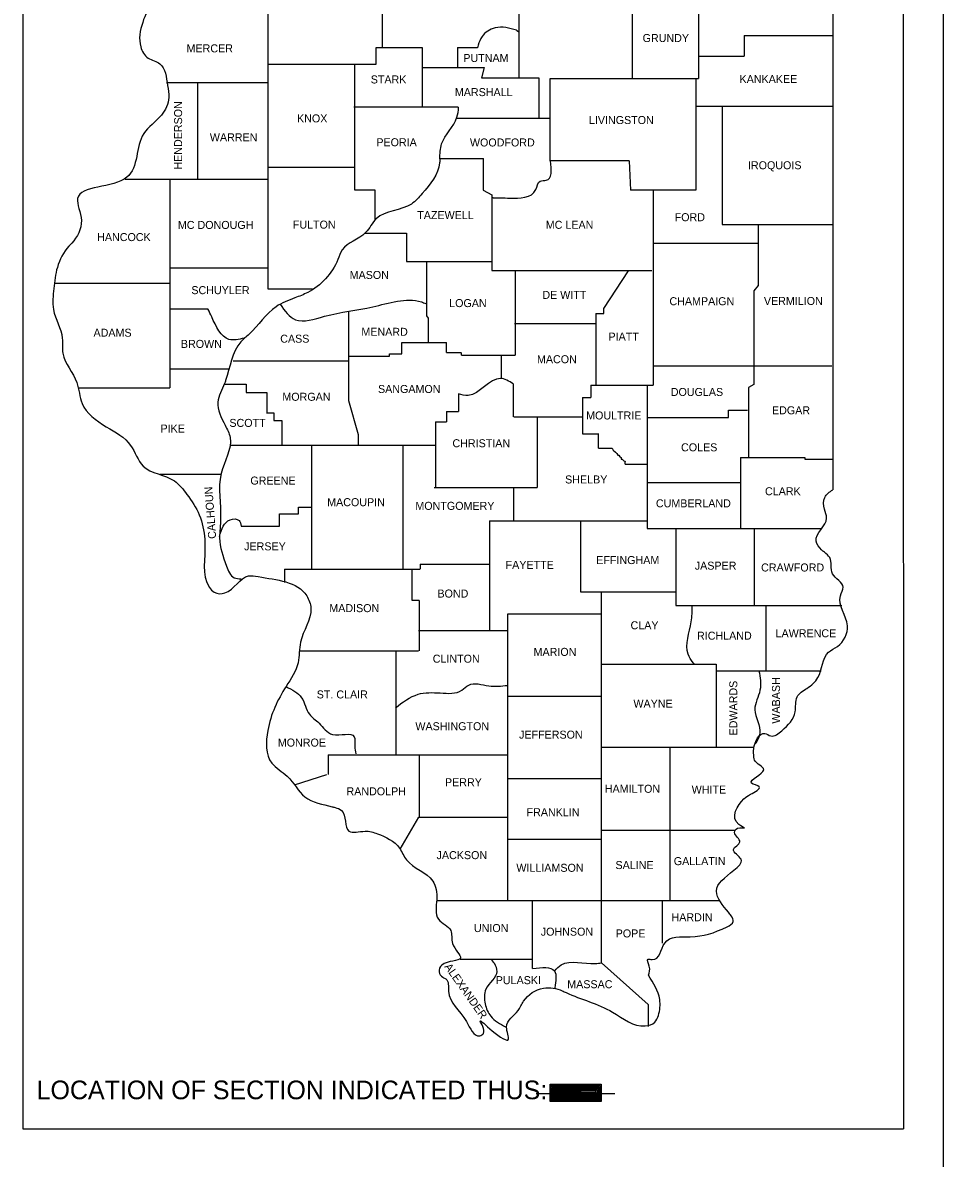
# Model space of a CAD drawing. Extents: x 402664 to 405384, y 1167702 to 1169832.
# Drawn here: x 403195.9 to 403333.9, y 1167880.4 to 1168050.7 of the extents above; entities that cross this region are included whole.
import ezdxf

# ---------------------------------------------------------------- set-up
doc = ezdxf.new("R2010")
doc.units = 0
doc.layers.add('Sheets_General Details', color=7, linetype='Continuous')

msp = doc.modelspace()

# ---------------------------------------------------------------- linework, layer by layer
at = {"layer": 'Sheets_General Details'}
for p, q in [((403333.88, 1168132.12), (403333.88, 1167712.12)), ((403195.88, 1168095.29), (403195.88, 1167884.77)), ((403327.88, 1168095.29), (403327.91, 1167884.77)), ((403287.26, 1168076.23), (403287.26, 1168042.32)), ((403297.16, 1168076.11), (403297.16, 1168042.32)), ((403317.33, 1168067.44), (403317.33, 1167980.64)), ((403249.74, 1168060), (403249.74, 1168046.96)), ((403270.27, 1168061.13), (403270.27, 1168042.43)), ((403232.63, 1168054.83), (403232.63, 1168010.77)), ((403269.9, 1168049.54), (403270.27, 1168049.31)), ((403304.03, 1168048.77), (403304.03, 1168045.67)), ((403304.03, 1168048.77), (403317.3, 1168048.77)), ((403248.88, 1168046.96), (403255.78, 1168046.96)), ((403248.88, 1168044.47), (403248.88, 1168046.96)), ((403255.78, 1168046.96), (403255.78, 1168038.07)), ((403261.06, 1168046.94), (403264.07, 1168046.94)), ((403261.06, 1168046.94), (403261.06, 1168043.94)), ((403232.64, 1168044.47), (403248.88, 1168044.47)), ((403245.62, 1168044.47), (403245.62, 1168025.6)), ((403297.16, 1168045.67), (403304.03, 1168045.67)), ((403255.78, 1168043.94), (403265.06, 1168043.94)), ((403265.06, 1168043.94), (403264.67, 1168042.43)), ((403264.67, 1168042.43), (403273.24, 1168042.43)), ((403273.24, 1168042.43), (403273.24, 1168036.36)), ((403217.43, 1168041.69), (403232.63, 1168041.69)), ((403222.08, 1168041.69), (403222.08, 1168027.19)), ((403274.97, 1168042.32), (403297.16, 1168042.32)), ((403274.97, 1168031.51), (403274.97, 1168042.32)), ((403296.8, 1168042.32), (403296.8, 1168042.24)), ((403296.8, 1168042.24), (403296.8, 1168025.58)), ((403245.5, 1168038.07), (403261.15, 1168038.07)), ((403296.8, 1168038.17), (403317.3, 1168038.17)), ((403300.74, 1168038.15), (403300.74, 1168020.41)), ((403260.83, 1168036.36), (403274.97, 1168036.36)), ((403274.97, 1168029.94), (403274.97, 1168031.51)), ((403232.61, 1168028.99), (403245.62, 1168028.99)), ((403258.4, 1168030.33), (403264.95, 1168030.33)), ((403264.88, 1168030.33), (403264.88, 1168025.54)), ((403286.78, 1168029.94), (403274.97, 1168029.94)), ((403286.78, 1168029.94), (403287.01, 1168025.58)), ((403211.23, 1168027.2), (403232.63, 1168027.2)), ((403217.91, 1168027.2), (403217.91, 1167995.94)), ((403245.62, 1168025.6), (403248.66, 1168025.6)), ((403248.66, 1168025.6), (403248.66, 1168021.14)), ((403264.88, 1168025.54), (403266.22, 1168024.87)), ((403296.54, 1168025.58), (403287.01, 1168025.58)), ((403290.4, 1168025.58), (403290.4, 1167996.32)), ((403296.8, 1168025.58), (403296.54, 1168025.58)), ((403266.22, 1168024.87), (403266.22, 1168013.5)), ((403266.4, 1168024.43), (403266.26, 1168024.48)), ((403300.74, 1168020.41), (403317.3, 1168020.41)), ((403306.14, 1168020.41), (403306.14, 1168011.27)), ((403247.17, 1168019.12), (403253.39, 1168019.12)), ((403253.39, 1168019.12), (403253.39, 1168014.88)), ((403290.41, 1168017.64), (403306.14, 1168017.64)), ((403217.89, 1168013.93), (403232.6, 1168013.93)), ((403253.39, 1168014.88), (403266.16, 1168014.88)), ((403256.42, 1168014.88), (403256.42, 1168006.7)), ((403266.22, 1168013.5), (403290.2, 1168013.5)), ((403269.7, 1168013.5), (403269.7, 1168000.81)), ((403282.97, 1168007.84), (403286.67, 1168013.45)), ((403200.67, 1168011.64), (403217.84, 1168011.64)), ((403232.63, 1168010.77), (403239.34, 1168010.77)), ((403306.14, 1168011.27), (403305.46, 1168010.47)), ((403305.46, 1168010.47), (403305.46, 1167996.44)), ((403217.89, 1168007.79), (403223.68, 1168007.79)), ((403244.73, 1168007.36), (403244.73, 1167994.02)), ((403256.42, 1168006.7), (403256.66, 1168006.35)), ((403281.79, 1168007.08), (403282.97, 1168007.08)), ((403281.79, 1168007.08), (403281.79, 1167996.32)), ((403282.97, 1168007.08), (403282.97, 1168007.84)), ((403256.66, 1168006.35), (403256.66, 1168002.72)), ((403269.59, 1168005.56), (403281.7, 1168005.56)), ((403252.71, 1168002.72), (403259.43, 1168002.72)), ((403252.71, 1168001.04), (403252.71, 1168002.72)), ((403259.43, 1168001.22), (403259.43, 1168002.72)), ((403227.45, 1167999.96), (403244.6, 1167999.96)), ((403244.65, 1168000.65), (403250.85, 1168000.65)), ((403250.85, 1168001.04), (403252.71, 1168001.04)), ((403250.85, 1168000.65), (403250.85, 1168001.04)), ((403259.43, 1168001.22), (403261.58, 1168001.22)), ((403261.65, 1168000.81), (403261.65, 1168001.22)), ((403261.65, 1168000.81), (403269.7, 1168000.81)), ((403267.61, 1168000.81), (403267.61, 1167997.25)), ((403217.91, 1167998.77), (403226.82, 1167998.77)), ((403290.4, 1167999.24), (403317.18, 1167999.24)), ((403226.09, 1167996.46), (403229.38, 1167996.46)), ((403229.38, 1167996.46), (403229.38, 1167995.24)), ((403269.41, 1167996.52), (403269.41, 1167991.57)), ((403305.46, 1167996.44), (403304.67, 1167995.97)), ((403204.18, 1167995.94), (403217.91, 1167995.94)), ((403229.38, 1167995.24), (403232.46, 1167995.24)), ((403232.46, 1167995.24), (403232.46, 1167992.16)), ((403261.19, 1167995.04), (403261.19, 1167992.38)), ((403281.04, 1167996.32), (403290.4, 1167996.32)), ((403281.04, 1167996.32), (403281.04, 1167994.49)), ((403289.48, 1167996.32), (403289.48, 1167974.81)), ((403304.67, 1167995.97), (403304.67, 1167985.48)), ((403244.73, 1167994.02), (403246.15, 1167988.9)), ((403279.77, 1167994.49), (403281.04, 1167994.49)), ((403279.77, 1167994.49), (403279.77, 1167989)), ((403232.41, 1167992.16), (403233.54, 1167992.16)), ((403233.54, 1167992.16), (403233.54, 1167991.04)), ((403259.43, 1167992.38), (403261.19, 1167992.38)), ((403259.43, 1167992.38), (403259.43, 1167990.8)), ((403269.5, 1167991.57), (403279.75, 1167991.57)), ((403273.02, 1167991.57), (403273.02, 1167980.97)), ((403289.53, 1167991.49), (403301.7, 1167991.49)), ((403301.7, 1167991.49), (403301.7, 1167992.55)), ((403301.7, 1167992.55), (403304.53, 1167992.55)), ((403233.54, 1167991.04), (403234.7, 1167991.04)), ((403234.7, 1167991.04), (403234.7, 1167987.25)), ((403257.76, 1167990.8), (403259.43, 1167990.8)), ((403257.76, 1167990.8), (403257.76, 1167980.97)), ((403246.15, 1167988.9), (403246.15, 1167987.3)), ((403279.77, 1167989), (403282.25, 1167989)), ((403282.2, 1167986.87), (403282.2, 1167989)), ((403226.92, 1167987.31), (403257.65, 1167987.31)), ((403239.19, 1167987.31), (403239.19, 1167968.73)), ((403252.88, 1167987.31), (403252.88, 1167968.72)), ((403282.2, 1167986.87), (403284.25, 1167986.87)), ((403284.25, 1167986.87), (403284.27, 1167986.78)), ((403284.27, 1167986.78), (403284.39, 1167986.57)), ((403284.39, 1167986.57), (403284.73, 1167986.26)), ((403284.73, 1167986.26), (403284.92, 1167986.08)), ((403284.92, 1167986.08), (403285.07, 1167985.83)), ((403285.07, 1167985.83), (403285.26, 1167985.83)), ((403285.26, 1167985.83), (403285.41, 1167985.56)), ((403285.41, 1167985.56), (403285.6, 1167985.45)), ((403285.6, 1167985.45), (403285.6, 1167985.24)), ((403285.6, 1167985.24), (403285.76, 1167985.2)), ((403285.76, 1167985.2), (403285.83, 1167985.1)), ((403285.83, 1167985.1), (403285.98, 1167984.99)), ((403285.98, 1167984.99), (403286.18, 1167984.92)), ((403286.18, 1167984.92), (403286.18, 1167984.89)), ((403286.18, 1167984.48), (403286.18, 1167984.89)), ((403303.5, 1167985.49), (403313.14, 1167985.49)), ((403303.5, 1167985.49), (403303.5, 1167974.81)), ((403313.14, 1167985.49), (403313.14, 1167985.23)), ((403313.14, 1167985.23), (403317.31, 1167985.23)), ((403216.46, 1167982.99), (403225.62, 1167982.99)), ((403286.18, 1167984.48), (403289.44, 1167984.48)), ((403289.59, 1167981.7), (403303.52, 1167981.7)), ((403257.58, 1167980.97), (403273.02, 1167980.97)), ((403269.46, 1167980.97), (403269.46, 1167975.96)), ((403237.2, 1167977), (403237.2, 1167978.03)), ((403237.21, 1167978.03), (403239.23, 1167978.03)), ((403234.38, 1167977), (403237.2, 1167977)), ((403234.38, 1167975.18), (403234.38, 1167977)), ((403228.65, 1167975.18), (403234.38, 1167975.18)), ((403265.83, 1167975.97), (403289.48, 1167975.97)), ((403265.83, 1167975.97), (403265.83, 1167959.53)), ((403279.48, 1167975.97), (403279.48, 1167965.33)), ((403289.48, 1167974.81), (403315.62, 1167974.81)), ((403293.77, 1167974.81), (403293.77, 1167963.3)), ((403305.55, 1167974.81), (403305.55, 1167963.3)), ((403255.45, 1167969.5), (403265.81, 1167969.5)), ((403255.45, 1167969.5), (403255.45, 1167968.73)), ((403235.1, 1167968.73), (403255.43, 1167968.73)), ((403235.1, 1167968.73), (403235.1, 1167966.72)), ((403254.2, 1167968.73), (403254.2, 1167964.1)), ((403254.2, 1167964.1), (403255.32, 1167964.1)), ((403279.48, 1167965.33), (403293.77, 1167965.33)), ((403282.64, 1167909.69), (403282.64, 1167965.33)), ((403255.32, 1167964.01), (403255.32, 1167956.49)), ((403293.77, 1167963.3), (403318.68, 1167963.3)), ((403307.27, 1167963.3), (403307.27, 1167953.49)), ((403268.6, 1167919.13), (403268.6, 1167962.02)), ((403268.6, 1167962.02), (403282.64, 1167962.02)), ((403255.19, 1167959.53), (403268.6, 1167959.53)), ((403237.37, 1167956.5), (403255.21, 1167956.5)), ((403251.8, 1167956.5), (403251.8, 1167940.9)), ((403282.64, 1167954.46), (403299.83, 1167954.46)), ((403296.36, 1167954.7), (403296.61, 1167954.41)), ((403299.83, 1167954.46), (403299.83, 1167942.02)), ((403299.83, 1167953.49), (403315.59, 1167953.49)), ((403268.6, 1167949.66), (403282.65, 1167949.66)), ((403282.64, 1167942.04), (403305.45, 1167942.04)), ((403292.87, 1167942.04), (403292.87, 1167919.06)), ((403241.69, 1167940.9), (403268.6, 1167940.9)), ((403241.69, 1167940.9), (403241.69, 1167937.93)), ((403255.32, 1167940.9), (403255.32, 1167931.52)), ((403236.64, 1167936.38), (403241.47, 1167937.94)), ((403268.6, 1167937.35), (403282.64, 1167937.35)), ((403252.45, 1167926.74), (403255.26, 1167931.52)), ((403255.26, 1167931.52), (403268.6, 1167931.52)), ((403282.64, 1167929.59), (403302.7, 1167929.59)), ((403268.6, 1167928.21), (403282.64, 1167928.21)), ((403257.95, 1167919.06), (403300.39, 1167919.06)), ((403272.32, 1167908.84), (403272.32, 1167919.01)), ((403291.74, 1167919.06), (403291.74, 1167912.64)), ((403261.47, 1167910.24), (403272.32, 1167910.24)), ((403266.56, 1167909.67), (403266.19, 1167910.11)), ((403282.64, 1167909.69), (403289.66, 1167903.42)), ((403289.66, 1167903.42), (403289.66, 1167900.12)), ((403268.27, 1167900.08), (403268.45, 1167900.03)), ((403272.86, 1167890.11), (403284.66, 1167890.11)), ((403195.88, 1167884.77), (403327.91, 1167884.77))]:
    msp.add_line(p, q, dxfattribs=at)
msp.add_lwpolyline([(403274.96, 1167888.9), (403274.96, 1167891.47), (403282.61, 1167891.47), (403282.61, 1167888.9)], close=True, dxfattribs=at)
msp.add_lwpolyline([(403275.07, 1167891.31), (403282.45, 1167891.29), (403282.48, 1167889.02), (403275.1, 1167889.02), (403275.1, 1167891.12), (403282.31, 1167891.09), (403282.34, 1167889.13), (403275.28, 1167889.16), (403275.23, 1167890.96), (403282.2, 1167890.93), (403282.2, 1167889.26), (403275.41, 1167889.32), (403275.39, 1167890.83), (403282.07, 1167890.76), (403282.07, 1167889.4), (403275.59, 1167889.42), (403275.49, 1167890.69), (403281.96, 1167890.6), (403281.92, 1167889.53), (403275.76, 1167889.56), (403275.6, 1167890.54), (403281.7, 1167890.47), (403281.77, 1167889.59), (403275.9, 1167889.66), (403275.77, 1167890.43), (403281.53, 1167890.3), (403281.61, 1167889.75), (403275.99, 1167889.75), (403276.01, 1167890.31), (403281.39, 1167890.18), (403281.43, 1167889.84), (403276.15, 1167889.82), (403276.2, 1167890.2), (403281.28, 1167890.04), (403281.29, 1167889.91), (403276.33, 1167889.91), (403276.34, 1167890.04), (403281.11, 1167889.97)], dxfattribs=at)
for points in [[(403228.46, 1168092.65), (403228.59, 1168091.4), (403233.91, 1168087.52), (403234.66, 1168083.61), (403237.1, 1168081.48), (403241.21, 1168078.58), (403241.5, 1168075.97), (403241.63, 1168073.28), (403240.7, 1168069.1), (403239.14, 1168066.85), (403236.81, 1168065.53), (403235.8, 1168063.14), (403234.97, 1168060.32), (403232.35, 1168058.16), (403230.43, 1168057.93), (403229.98, 1168057.85), (403222.72, 1168054.91), (403215.58, 1168053.63), (403213.86, 1168050.72), (403213.57, 1168047.06), (403214.68, 1168045.38), (403216.45, 1168044.51), (403217.58, 1168041.27), (403217.79, 1168039.45), (403216.67, 1168036.81), (403214.01, 1168034.04), (403211.49, 1168027.49), (403204.1, 1168024.31), (403204.67, 1168021.04), (403203.22, 1168017.6), (403202.8, 1168017.15), (403201.07, 1168013.99), (403200.54, 1168010.83), (403200.49, 1168007.67), (403201.81, 1168003.35), (403201.9, 1168001.12), (403203.99, 1167996.7), (403204.78, 1167993.58), (403208.41, 1167990.09), (403212.06, 1167987.29), (403213.93, 1167984.19), (403218.61, 1167981.97), (403220.5, 1167979.92), (403222.35, 1167976.88), (403223.16, 1167973.21), (403223.2, 1167972.6), (403223.86, 1167966), (403224.59, 1167965.26), (403226.19, 1167965.16), (403229.73, 1167967.72), (403231.18, 1167967.61), (403238.46, 1167964.72), (403239.07, 1167962.87), (403237.52, 1167957.78), (403237.16, 1167954.7), (403235.36, 1167951.14), (403232.61, 1167944.53), (403233.21, 1167939.65), (403235.54, 1167937.66), (403238.19, 1167934.58), (403242.26, 1167933.1), (403242.7, 1167932.98), (403243.65, 1167932.55), (403244.79, 1167929.43), (403247.19, 1167929.43), (403249.06, 1167929.05), (403252.35, 1167926.89), (403253.41, 1167925.13), (403257.36, 1167921.95), (403257.94, 1167919.2), (403258.2, 1167916.23), (403260.05, 1167914.53), (403260.31, 1167912.57), (403261.5, 1167910.4), (403258.73, 1167909.36), (403258.29, 1167908.33), (403258.86, 1167907.52), (403259.32, 1167907.28), (403259.72, 1167905.45), (403262.4, 1167900.87), (403264.38, 1167898.76), (403264.95, 1167899.11), (403264.47, 1167900.93), (403266.27, 1167899.49), (403268.71, 1167898.22), (403268.42, 1167900.04), (403270.14, 1167902.52), (403270.97, 1167903.93), (403273.94, 1167905.9), (403276.77, 1167905.49), (403277.33, 1167905.23), (403284.31, 1167902.29), (403289.2, 1167900.22), (403290.62, 1167900.79), (403291.17, 1167901.8), (403291.37, 1167904.2), (403289.68, 1167907.82)], [(403269.9, 1168049.54), (403266.69, 1168049.91), (403264.73, 1168048.59), (403264.16, 1168047.33), (403264.05, 1168046.93)], [(403258.4, 1168030.26), (403258.68, 1168032.49), (403260.97, 1168036.49), (403261.23, 1168038)], [(403258.4, 1168030.26), (403258.38, 1168029.66), (403255.76, 1168025.04), (403254.16, 1168023.49), (403248.88, 1168021.28), (403247.28, 1168019.2), (403243.78, 1168016.6), (403243.12, 1168015.15), (403238.61, 1168010.22), (403236.68, 1168009.41), (403233.87, 1168008.09), (403229.82, 1168003.98), (403228.56, 1168002.8), (403226.3, 1167997.02), (403226.13, 1167996.56), (403225.14, 1167993.76), (403226.22, 1167990.32), (403226.96, 1167988.49), (403225.62, 1167983.06), (403225.55, 1167976.29), (403225.4, 1167973.41), (403226.41, 1167969.2), (403227.58, 1167967.45), (403228.63, 1167967.27)], [(403266.4, 1168024.43), (403268.86, 1168024.38), (403272.8, 1168025.64), (403273.46, 1168026.92), (403274.36, 1168027.04), (403274.99, 1168029.98)], [(403234.46, 1168008.46), (403236.77, 1168006.13), (403241.1, 1168006.65), (403248.35, 1168008.07), (403255.65, 1168008.8), (403256.31, 1168008.56)], [(403229.09, 1168003.39), (403226.8, 1168003.17), (403224.21, 1168006.56), (403223.68, 1168007.67)], [(403269.41, 1167996.52), (403267.5, 1167997.33), (403262.64, 1167994.78), (403261.19, 1167995.04)], [(403289.68, 1167907.82), (403289.81, 1167909.2), (403289.62, 1167910.24), (403290.23, 1167910.18), (403292.12, 1167912.65), (403295.94, 1167913.6), (403301.46, 1167915.1), (403302.38, 1167915.87), (403302.08, 1167916.72), (403301.66, 1167917.27), (403299.88, 1167920.45), (403302.49, 1167923.57), (403303.57, 1167925.21), (403302.41, 1167926.69), (403303.39, 1167927.81), (403302.58, 1167929.25), (403303.05, 1167929.86), (403304.06, 1167929.92), (403303.24, 1167930.43), (403303.99, 1167934.27), (403305, 1167934.96), (403306.3, 1167936.08), (403305.13, 1167936.65), (403306.96, 1167938.65), (403305.59, 1167940.09), (403305.5, 1167940.52), (403305.46, 1167941.83), (403307.13, 1167944.09), (403308.01, 1167943.72), (403309.68, 1167944.49), (403311.68, 1167947.33), (403311.97, 1167949.56), (403313.44, 1167950.85), (403315.09, 1167952.47), (403316.68, 1167956.27), (403318.02, 1167957.13), (403319.51, 1167960.24), (403318.46, 1167964.74), (403318.87, 1167966.03), (403317.27, 1167968.04), (403316.85, 1167970.47), (403316.06, 1167971.26), (403315.62, 1167971.65), (403314.83, 1167972.92), (403316.39, 1167976.39), (403316.08, 1167977.73), (403316.1, 1167979.49), (403317.33, 1167980.64)], [(403225.38, 1167973.64), (403226.98, 1167976.14), (403228.32, 1167976.04), (403228.65, 1167975.18)], [(403296.36, 1167954.7), (403295.64, 1167955.98), (403296.1, 1167960.83), (403296.25, 1167963.24)], [(403306.25, 1167953.49), (403306.4, 1167950.57), (403305.63, 1167947.65), (403306.38, 1167944.12), (403305.68, 1167942.48)], [(403235.35, 1167951.11), (403237.69, 1167949.45), (403238.86, 1167946.96), (403240.3, 1167945.65), (403242.33, 1167943.94), (403245.58, 1167943.6), (403245.65, 1167942.22), (403245.84, 1167941.02)], [(403251.75, 1167947.94), (403255.14, 1167949.96), (403258.48, 1167950.16), (403261.71, 1167950.57), (403262.74, 1167951.34), (403265.73, 1167951.24), (403268.53, 1167951.3)], [(403266.56, 1167909.67), (403266.95, 1167908.39), (403265.32, 1167905.74), (403265.21, 1167903.53), (403266.03, 1167901.68), (403268.27, 1167900.08)], [(403275.59, 1167908.45), (403276.62, 1167909.39), (403281.72, 1167909.57), (403282.64, 1167909.69)], [(403272.32, 1167908.84), (403275.59, 1167908.47), (403275.65, 1167905.96)]]:
    msp.add_spline(points, degree=3, dxfattribs=at)

# ---------------------------------------------------------------- texts
for s, height, p in [('GRUNDY', 1.2, (403288.81, 1168047.78)), ('MERCER', 1.2, (403220.44, 1168046.23)), ('PUTNAM', 1.2, (403261.93, 1168044.79)), ('STARK', 1.2, (403248.05, 1168041.57)), ('KANKAKEE', 1.2, (403303.34, 1168041.63)), ('MARSHALL', 1.2, (403260.66, 1168039.67)), ('KNOX', 1.2, (403237, 1168035.73)), ('LIVINGSTON', 1.2, (403280.76, 1168035.48)), ('WARREN', 1.2, (403223.93, 1168032.89)), ('PEORIA', 1.2, (403248.89, 1168032.15)), ('WOODFORD', 1.2, (403262.92, 1168032.12)), ('IROQUOIS', 1.2, (403304.6, 1168028.7)), ('TAZEWELL', 1.2, (403255.02, 1168021.22)), ('FORD', 1.2, (403293.61, 1168020.91)), ('MC DONOUGH', 1.2, (403219.14, 1168019.75)), ('FULTON', 1.2, (403236.37, 1168019.8)), ('MC LEAN', 1.2, (403274.29, 1168019.77)), ('HANCOCK', 1.2, (403207.04, 1168017.93)), ('MASON', 1.2, (403244.89, 1168012.25)), ('SCHUYLER', 1.2, (403221.16, 1168009.97)), ('DE WITT', 1.2, (403273.78, 1168009.26)), ('LOGAN', 1.2, (403259.81, 1168008.03)), ('CHAMPAIGN', 1.2, (403292.83, 1168008.31)), ('VERMILION', 1.2, (403306.99, 1168008.35)), ('ADAMS', 1.2, (403206.49, 1168003.59)), ('CASS', 1.2, (403234.48, 1168002.69)), ('MENARD', 1.2, (403246.65, 1168003.72)), ('PIATT', 1.2, (403283.69, 1168003)), ('BROWN', 1.2, (403219.59, 1168001.91)), ('MACON', 1.2, (403272.97, 1167999.61)), ('MORGAN', 1.2, (403234.8, 1167993.98)), ('SANGAMON', 1.2, (403249.14, 1167995.15)), ('DOUGLAS', 1.2, (403293.03, 1167994.7)), ('EDGAR', 1.2, (403308.2, 1167991.95)), ('MOULTRIE', 1.2, (403280.34, 1167991.18)), ('PIKE', 1.2, (403216.53, 1167989.22)), ('SCOTT', 1.2, (403226.86, 1167990.06)), ('CHRISTIAN', 1.2, (403260.3, 1167987.01)), ('COLES', 1.2, (403294.57, 1167986.4)), ('GREENE', 1.2, (403230, 1167981.41)), ('SHELBY', 1.2, (403277.19, 1167981.58)), ('CLARK', 1.2, (403307.16, 1167979.81)), ('MACOUPIN', 1.2, (403241.52, 1167978.17)), ('MONTGOMERY', 1.2, (403254.74, 1167977.62)), ('CUMBERLAND', 1.2, (403290.8, 1167978)), ('JERSEY', 1.2, (403229.07, 1167971.55)), ('FAYETTE', 1.2, (403268.27, 1167968.77)), ('EFFINGHAM', 1.2, (403281.86, 1167969.49)), ('JASPER', 1.2, (403296.63, 1167968.65)), ('CRAWFORD', 1.2, (403306.57, 1167968.38)), ('BOND', 1.2, (403258.05, 1167964.47)), ('MADISON', 1.2, (403241.84, 1167962.28)), ('CLAY', 1.2, (403287, 1167959.71)), ('RICHLAND', 1.2, (403296.96, 1167958.15)), ('LAWRENCE', 1.2, (403308.74, 1167958.51)), ('CLINTON', 1.2, (403257.34, 1167954.7)), ('MARION', 1.2, (403272.46, 1167955.72)), ('ST. CLAIR', 1.2, (403239.95, 1167949.34)), ('WAYNE', 1.2, (403287.43, 1167947.96)), ('WASHINGTON', 1.2, (403254.74, 1167944.57)), ('JEFFERSON', 1.2, (403270.28, 1167943.31)), ('MONROE', 1.2, (403234.12, 1167942.12)), ('PERRY', 1.2, (403259.18, 1167936.17)), ('RANDOLPH', 1.2, (403244.41, 1167934.81)), ('HAMILTON', 1.2, (403283.14, 1167935.19)), ('WHITE', 1.2, (403296.16, 1167935.08)), ('FRANKLIN', 1.2, (403271.41, 1167931.68)), ('JACKSON', 1.2, (403257.92, 1167925.24)), ('SALINE', 1.2, (403284.74, 1167923.75)), ('GALLATIN', 1.2, (403293.48, 1167924.34)), ('WILLIAMSON', 1.2, (403269.88, 1167923.34)), ('HARDIN', 1.2, (403293.14, 1167915.92)), ('UNION', 1.2, (403263.52, 1167914.3)), ('JOHNSON', 1.2, (403273.54, 1167913.76)), ('POPE', 1.2, (403284.77, 1167913.5)), ('PULASKI', 1.2, (403266.79, 1167906.49)), ('MASSAC', 1.2, (403277.51, 1167905.88)), ('LOCATION OF SECTION INDICATED THUS: -', 2.8, (403197.96, 1167889.23))]:
    msp.add_text(s, height=height, dxfattribs=at).set_placement(p)
for s, rotation, p in [('HENDERSON', 90, (403219.77, 1168028.65)), ('CALHOUN', 94.3365, (403224.89, 1167973.32)), ('WABASH', 90, (403309.4, 1167945.56)), ('EDWARDS', 90, (403303, 1167943.79)), ('ALEXANDER', 305.1597, (403259.03, 1167909.1))]:
    msp.add_text(s, height=1.2, rotation=rotation, dxfattribs=at).set_placement(p)

doc.saveas('drawing.dxf')
